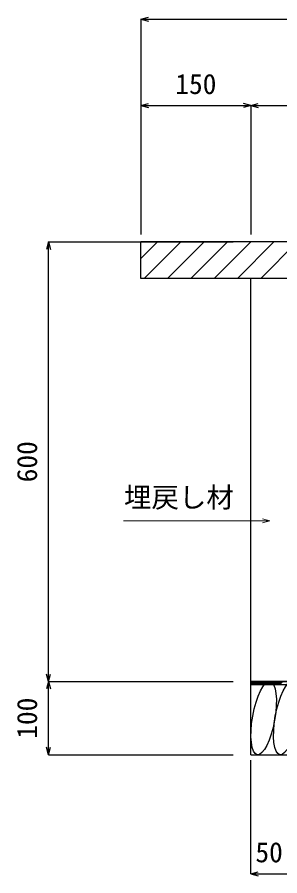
# Model space of a CAD drawing. Units: millimetres, scale not verified. Extents: x -9755 to 16726, y -7413 to 4835.
# Drawn here: x 1640 to 1998, y -210 to 962 of the extents above; entities that cross this region are included whole.
import ezdxf
from ezdxf.enums import TextEntityAlignment as Align

# ---------------------------------------------------------------- set-up
doc = ezdxf.new("R2010")
doc.units = ezdxf.units.MM
doc.header["$LTSCALE"] = 15
for name, color, linetype in [('0-3_鉄筋', 7, 'Continuous'), ('0-5_ｼﾞｮｲﾝﾄ詳細図', 7, 'Continuous'), ('0-6_寸法', 4, 'Continuous'), ('0-B', 4, 'Continuous')]:
    doc.layers.add(name, color=color, linetype=linetype)
doc.layers.add('0-A', color=7, linetype='Continuous', lineweight=18)
doc.styles.add('ＭＳ ゴシック', font='')
doc.styles.get('ＭＳ ゴシック').set_extended_font_data('MS Gothic')

msp = doc.modelspace()

# ---------------------------------------------------------------- linework, layer by layer
at = {"layer": '0-3_鉄筋'}
for p, q in [((1808.82, 604.9), (1808.82, 654.9)), ((2133.82, 654.9), (1808.82, 654.9)), ((1808.82, 632.38), (1831.34, 654.9)), ((1813.16, 604.9), (1863.16, 654.9)), ((1844.98, 604.9), (1894.98, 654.9)), ((1876.8, 604.9), (1926.8, 654.9)), ((1908.62, 604.9), (1958.62, 654.9)), ((1940.44, 604.9), (1990.44, 654.9)), ((1972.26, 604.9), (2022.26, 654.9)), ((2103.82, 604.9), (1808.82, 604.9))]:
    msp.add_line(p, q, dxfattribs=at)
at = {"layer": '0-5_ｼﾞｮｲﾝﾄ詳細図'}
for p, q in [((1958.82, -45.1), (1958.82, 604.9)), ((2508.82, 54.9), (1958.82, 54.9)), ((1958.82, -45.1), (2508.82, -45.1))]:
    msp.add_line(p, q, dxfattribs=at)
for centre in [(1976.33, 4.91), (2007.24, 4.91)]:
    msp.add_ellipse(centre, major_axis=(8.81, 49.96), ratio=0.3, dxfattribs=at)
at = {"layer": '0-6_寸法'}
for p, q in [((1808.82, 958.94), (1818.96, 961.66)), ((1808.82, 958.94), (2658.82, 958.94)), ((1808.82, 958.94), (1818.96, 956.22)), ((1808.82, 958.94), (1808.82, 665.14)), ((1808.82, 841), (1818.96, 843.72)), ((1808.82, 841), (1958.82, 841)), ((1808.82, 841), (1818.96, 838.28)), ((1808.82, 841), (1808.82, 665.14)), ((1958.82, 841), (1948.67, 843.72)), ((1958.82, 841), (1948.67, 838.28)), ((1958.82, 841), (1968.96, 843.72)), ((1958.82, 841), (1958.82, 665.14)), ((1958.82, 841), (2508.82, 841)), ((1958.82, 841), (1968.96, 838.28)), ((1682.64, 654.9), (1679.92, 644.76)), ((1682.64, 54.9), (1682.64, 654.9)), ((1682.64, 654.9), (1685.35, 644.76)), ((1682.64, 654.9), (1934.71, 654.9)), ((1682.64, 54.9), (1679.92, 65.04)), ((1682.64, 54.9), (1685.35, 65.04)), ((1682.64, 54.9), (1679.92, 44.76)), ((1682.64, -45.1), (1682.64, 54.9)), ((1682.64, 54.9), (1685.35, 44.76)), ((1682.64, 54.9), (1934.71, 54.9)), ((1682.64, -45.1), (1679.92, -34.96)), ((1682.64, -45.1), (1685.35, -34.96)), ((1682.64, -45.1), (1934.71, -45.1)), ((1958.82, -207.65), (1958.82, -52.5)), ((1958.82, -207.65), (1968.96, -204.93)), ((1958.82, -207.65), (2008.82, -207.65)), ((1958.82, -207.65), (1968.96, -210.36))]:
    msp.add_line(p, q, dxfattribs=at)
at = {"layer": '0-A'}
msp.add_line((1984.72, 274.24), (1974.58, 276.96), dxfattribs=at)
msp.add_lwpolyline([(1784.85, 274.24), (1984.72, 274.24), (1974.58, 271.53)], dxfattribs=at)
at = {"layer": '0-B'}
for p, q in [((1958.82, 51.62), (1962.09, 54.9)), ((1958.82, 53.74), (1959.97, 54.9)), ((1959.72, 50.4), (1964.22, 54.9)), ((1961.84, 50.4), (1966.34, 54.9)), ((1963.96, 50.4), (1968.46, 54.9)), ((1966.08, 50.4), (1970.58, 54.9)), ((1968.2, 50.4), (1972.7, 54.9)), ((1970.32, 50.4), (1974.82, 54.9)), ((1972.44, 50.4), (1976.94, 54.9)), ((1974.56, 50.4), (1979.06, 54.9)), ((1976.69, 50.4), (1981.19, 54.9)), ((1978.81, 50.4), (1983.31, 54.9)), ((1980.93, 50.4), (1985.43, 54.9)), ((1983.05, 50.4), (1987.55, 54.9)), ((1985.17, 50.4), (1989.67, 54.9)), ((1987.29, 50.4), (1991.79, 54.9)), ((1989.41, 50.4), (1993.91, 54.9)), ((1991.54, 50.4), (1996.04, 54.9)), ((1993.66, 50.4), (1998.16, 54.9)), ((1995.78, 50.4), (2000.28, 54.9)), ((1997.9, 50.4), (2002.4, 54.9))]:
    msp.add_line(p, q, dxfattribs=at)
msp.add_lwpolyline([(1958.82, 54.9), (2508.82, 54.9), (2508.82, 50.4), (1958.82, 50.4)], close=True, dxfattribs=at)

# ---------------------------------------------------------------- texts
at = {"layer": '0-6_寸法', "style": 'ＭＳ ゴシック'}
for s, p in [('150', (1855.69, 848.5)), ('50', (1965.07, -200.15))]:
    msp.add_text(s, height=27.49, dxfattribs=at).set_placement(p, align=Align.BOTTOM_LEFT)
for s, p in [('600', (1675.14, 326.77)), ('100', (1675.14, -23.23))]:
    msp.add_text(s, height=27.49, rotation=90, dxfattribs=at).set_placement(p, align=Align.BOTTOM_LEFT)
at = {"layer": '0-A', "color": 4, "style": 'ＭＳ ゴシック'}
msp.add_text('埋戻し材', height=27.49, dxfattribs=at).set_placement((1785.62, 284.23), align=Align.BOTTOM_LEFT)

doc.saveas('drawing.dxf')
